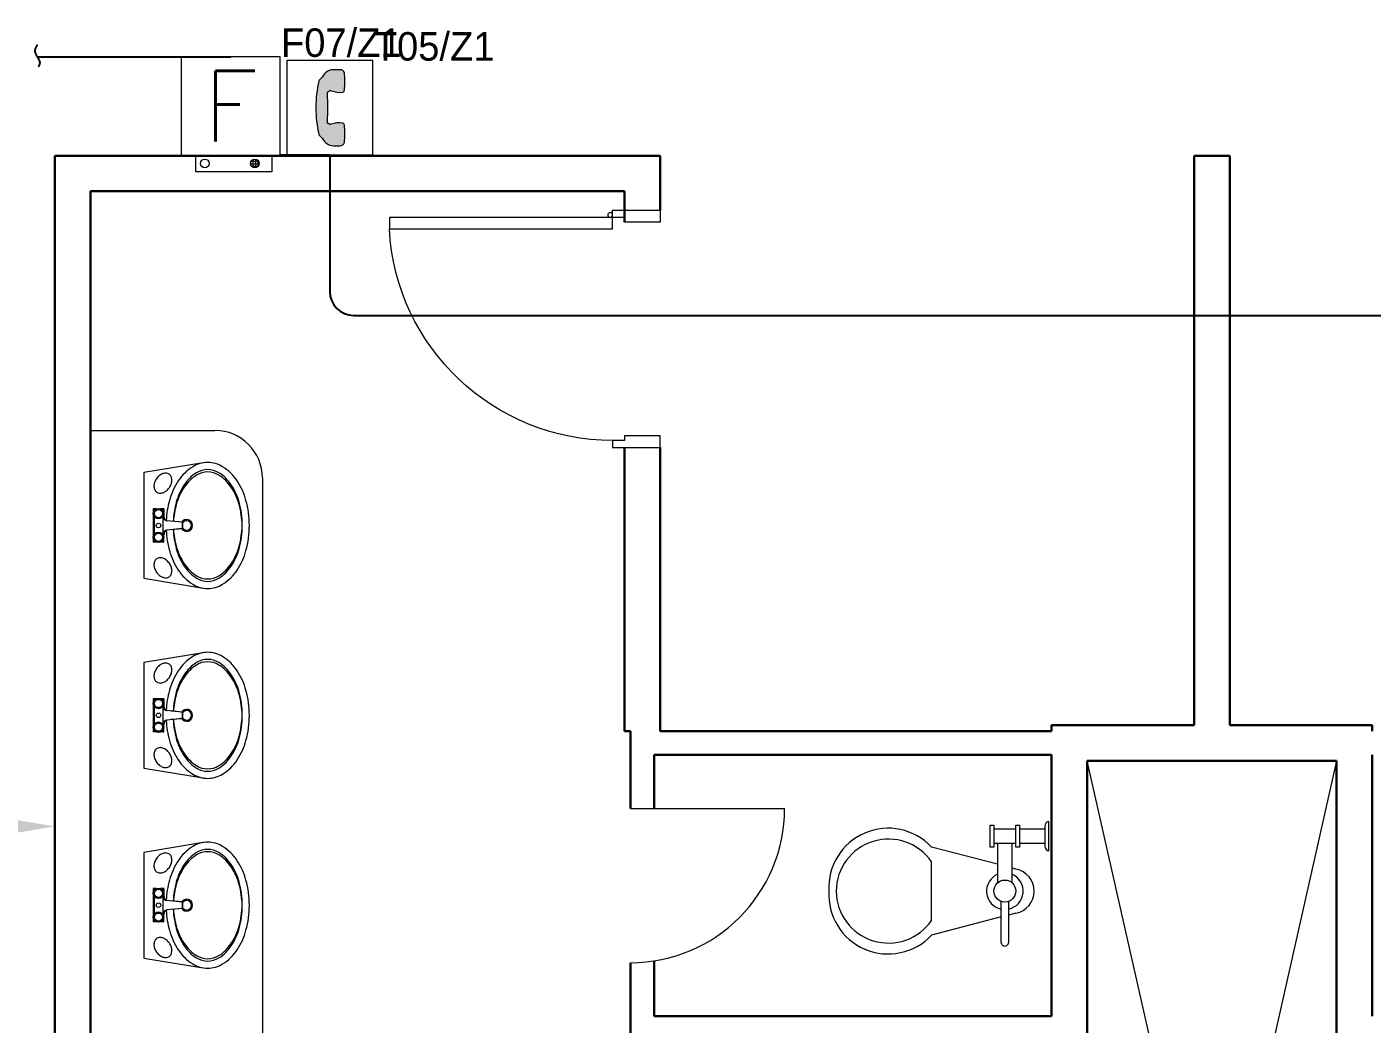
# Model space of a CAD drawing. Extents: x -3404 to 3497, y 0 to 399.
# Drawn here: x 46.01 to 51.68, y 342.62 to 346.82 of the extents above; entities that cross this region are included whole.
import ezdxf
from ezdxf.enums import TextEntityAlignment as Align

# ---------------------------------------------------------------- set-up
doc = ezdxf.new("R2010")
doc.units = 0
doc.header["$LTSCALE"] = 0.15
doc.linetypes.add('HIDDEN', pattern=[0.375, 0.25, -0.125])
doc.layers.get('0').update_dxf_attribs({"color": 252})
doc.layers.get('Defpoints').update_dxf_attribs({"color": 252})
for name, color, linetype in [('0 ARCH', 252, 'Continuous'), ('0 DD', 252, 'Continuous'), ('0 fire alarm', 252, 'Continuous'), ('AUTOINCR', 7, 'Continuous'), ('FIRE_LOOP', 7, 'Continuous'), ('WIRING', 4, 'Continuous')]:
    doc.layers.add(name, color=color, linetype=linetype)
for name, color, linetype, lineweight in [('anal', 252, 'Continuous', 20), ('DOOR', 252, 'Continuous', 20), ('FIXT', 252, 'Continuous', 9), ('FUR', 252, 'Continuous', 9), ('sofa', 252, 'Continuous', 9), ('T-FIRE-B', 4, 'Continuous', 0), ('T-TEXT', 2, 'Continuous', 0), ('wall', 252, 'Continuous', 30), ('WC', 252, 'Continuous', 9)]:
    doc.layers.add(name, color=color, linetype=linetype, lineweight=lineweight)
doc.styles.add('TEXT-NFP', font='simplex.shx')
doc.dimstyles.get("Standard").update_dxf_attribs({"dimtxt": 0.18, "dimasz": 0.18, "dimexe": 0.18, "dimexo": 0.0625, "dimgap": 0.09, "dimtad": 0, "dimtih": 1, "dimtoh": 1, "dimdec": 4, "dimzin": 0, "dimdsep": 46, "dimtxsty": 'Standard', "dimcen": 0.09, "dimadec": 0, "dimazin": 0, "dimtfac": 1, "dimtdec": 4, "dimtofl": 0, "dimtmove": 0, "dimatfit": 3, "dimfxl": 1, "dimtolj": 1, "dimtzin": 0, "dimarcsym": 0})

# ---------------------------------------------------------------- blocks, each defined once
blk = doc.blocks.new('D100')
at = {"layer": 'DOOR'}
for points in [[(0.03000000000000003, 0.2), (0.03000000000000003, 1.14), (0.0784536082474234, 1.14), (0.0784536082474234, 0.2)], [(0.03000000000000003, 0.2), (0, 0.2), (0, 0), (0.05000000000000004, 0), (0.05000000000000004, 0.1500000000000001), (0.03000000000000003, 0.1500000000000001)], [(0.97, 0.2), (1, 0.2), (1, 0), (0.95, 0), (0.95, 0.1500000000000001), (0.97, 0.1500000000000001)]]:
    blk.add_lwpolyline(points, close=True, dxfattribs=at)
blk.add_circle((0.02000000000000003, 0.21), 0.01, dxfattribs=at)
blk.add_arc((0.02863339384073259, 0.1999526417934634), 0.9413666073505141, 0.002882432136231029, 86.96630176781947, dxfattribs=at)
blk = doc.blocks.new('ARCH')
at = {"layer": 'anal'}
for p, q in [((46.27499999961016, 345.1170611545701), (46.79999999961014, 345.1170611545701)), ((46.99999999961018, 344.9170611545701), (46.99999999961013, 342.1170611545701))]:
    blk.add_line(p, q, dxfattribs=at)
blk.add_arc((46.79999999961019, 344.9170611545701), 0.1999999999999886, 7.016477563892661e-15, 90, dxfattribs=at)
at = {"layer": 'DOOR'}
blk.add_line((48.55, 343.5249999999999), (49.19999999999997, 343.5249999999999), dxfattribs=at)
blk.add_arc((48.54999999999994, 343.5249999999999), 0.6500000000000057, 270, 0, dxfattribs=at)
at = {"layer": 'FIXT'}
for p, q in [((46.75013406084777, 344.9809690428813), (46.49999999961018, 344.9395611545701)), ((46.49999999961018, 344.9395611545701), (46.49999999961018, 344.4945611545701)), ((46.54399999961022, 344.7860611545701), (46.53949999961021, 344.7870611545702)), ((46.55283484822031, 344.7870611545702), (46.53949999961021, 344.7870611545702)), ((46.53949999961021, 344.7870611545702), (46.53949999961021, 344.6470611545701)), ((46.54399999961022, 344.7860611545701), (46.54399999961022, 344.7797102652108)), ((46.55090946310379, 344.7860611545701), (46.54399999961022, 344.7860611545701)), ((46.54399999961022, 344.7544120439294), (46.54399999961022, 344.6797102652108)), ((46.58449999961017, 344.7870611545702), (46.57116515100013, 344.7870611545702)), ((46.57999999961022, 344.7860611545701), (46.5730905361166, 344.7860611545701)), ((46.57999999961022, 344.7860611545701), (46.58449999961017, 344.7870611545702)), ((46.57999999961022, 344.7860611545701), (46.57999999961022, 344.7797102652108)), ((46.57999999961022, 344.7544120439294), (46.57999999961022, 344.6797102652108)), ((46.58449999961017, 344.7870611545702), (46.58449999961017, 344.7561994959045)), ((46.66209811135248, 344.7303111545701), (46.59791715725915, 344.7370316381624)), ((46.66209811135248, 344.7038111545701), (46.59791715725915, 344.6970906709778)), ((46.66350530781638, 344.7310611545701), (46.61596407241286, 344.7351419187137)), ((46.66350530781638, 344.7030611545701), (46.61596407241286, 344.6989803904265)), ((46.66209811135248, 344.7303111545701), (46.66350530781638, 344.7310611545701)), ((46.66209811135248, 344.7038111545701), (46.66350530781638, 344.7030611545701)), ((46.54399999961022, 344.6480611545701), (46.53949999961021, 344.6470611545701)), ((46.55283484822031, 344.6470611545701), (46.53949999961021, 344.6470611545701)), ((46.54399999961022, 344.6480611545701), (46.54399999961022, 344.6544120439294)), ((46.55090946310379, 344.6480611545701), (46.54399999961022, 344.6480611545701)), ((46.58449999961017, 344.6470611545701), (46.57116515100013, 344.6470611545701)), ((46.57999999961022, 344.6480611545701), (46.5730905361166, 344.6480611545701)), ((46.57999999961022, 344.6480611545701), (46.57999999961022, 344.6544120439294)), ((46.57999999961022, 344.6480611545701), (46.58449999961017, 344.6470611545701)), ((46.58449999961017, 344.6470611545701), (46.58449999961017, 344.6779228132357)), ((46.49999999961018, 344.4945611545701), (46.75013406084777, 344.453153266259)), ((46.75013406084777, 344.1809690428813), (46.49999999961018, 344.1395611545701)), ((46.49999999961018, 344.1395611545701), (46.49999999961018, 343.6945611545701)), ((46.54399999961022, 343.9860611545701), (46.53949999961021, 343.9870611545701)), ((46.55283484822031, 343.9870611545701), (46.53949999961021, 343.9870611545701)), ((46.53949999961021, 343.9870611545701), (46.53949999961021, 343.8470611545701)), ((46.54399999961022, 343.9860611545701), (46.54399999961022, 343.9797102652108)), ((46.55090946310379, 343.9860611545701), (46.54399999961022, 343.9860611545701)), ((46.54399999961022, 343.9544120439294), (46.54399999961022, 343.8797102652108)), ((46.58449999961017, 343.9870611545701), (46.57116515100013, 343.9870611545701)), ((46.57999999961022, 343.9860611545701), (46.5730905361166, 343.9860611545701)), ((46.57999999961022, 343.9860611545701), (46.58449999961017, 343.9870611545701)), ((46.57999999961022, 343.9860611545701), (46.57999999961022, 343.9797102652108)), ((46.57999999961022, 343.9544120439294), (46.57999999961022, 343.8797102652108)), ((46.58449999961017, 343.9870611545701), (46.58449999961017, 343.9561994959045)), ((46.66209811135248, 343.9303111545701), (46.59791715725915, 343.9370316381624)), ((46.66209811135248, 343.9038111545701), (46.59791715725915, 343.8970906709779)), ((46.66350530781638, 343.9310611545701), (46.61596407241286, 343.9351419187137)), ((46.66350530781638, 343.9030611545701), (46.61596407241286, 343.8989803904265)), ((46.66209811135248, 343.9303111545701), (46.66350530781638, 343.9310611545701)), ((46.66209811135248, 343.9038111545701), (46.66350530781638, 343.9030611545701)), ((46.54399999961022, 343.8480611545701), (46.53949999961021, 343.8470611545701)), ((46.55283484822031, 343.8470611545701), (46.53949999961021, 343.8470611545701)), ((46.54399999961022, 343.8480611545701), (46.54399999961022, 343.8544120439294)), ((46.55090946310379, 343.8480611545701), (46.54399999961022, 343.8480611545701)), ((46.58449999961017, 343.8470611545701), (46.57116515100013, 343.8470611545701)), ((46.57999999961022, 343.8480611545701), (46.5730905361166, 343.8480611545701)), ((46.57999999961022, 343.8480611545701), (46.57999999961022, 343.8544120439294)), ((46.57999999961022, 343.8480611545701), (46.58449999961017, 343.8470611545701)), ((46.58449999961017, 343.8470611545701), (46.58449999961017, 343.8779228132357)), ((46.49999999961018, 343.6945611545701), (46.75013406084777, 343.653153266259)), ((46.75013406084777, 343.3809690428812), (46.49999999961018, 343.3395611545701)), ((46.49999999961018, 343.3395611545701), (46.49999999961018, 342.8945611545701)), ((46.53949999961021, 343.1870611545701), (46.53949999961021, 343.0470611545701)), ((46.54399999961022, 343.1860611545702), (46.53949999961021, 343.1870611545701)), ((46.55283484822031, 343.1870611545701), (46.53949999961021, 343.1870611545701)), ((46.54399999961022, 343.1860611545702), (46.54399999961022, 343.1797102652108)), ((46.55090946310379, 343.1860611545702), (46.54399999961022, 343.1860611545702)), ((46.54399999961022, 343.1544120439294), (46.54399999961022, 343.0797102652108)), ((46.58449999961017, 343.1870611545701), (46.57116515100013, 343.1870611545701)), ((46.57999999961022, 343.1860611545702), (46.5730905361166, 343.1860611545702)), ((46.57999999961022, 343.1860611545702), (46.58449999961017, 343.1870611545701)), ((46.57999999961022, 343.1860611545702), (46.57999999961022, 343.1797102652108)), ((46.57999999961022, 343.1544120439294), (46.57999999961022, 343.0797102652108)), ((46.58449999961017, 343.1870611545701), (46.58449999961017, 343.1561994959046)), ((46.66209811135248, 343.1303111545701), (46.59791715725915, 343.1370316381623)), ((46.66209811135248, 343.1038111545701), (46.59791715725915, 343.0970906709779)), ((46.66350530781638, 343.1310611545701), (46.61596407241286, 343.1351419187138)), ((46.66350530781638, 343.1030611545701), (46.61596407241286, 343.0989803904265)), ((46.66209811135248, 343.1303111545701), (46.66350530781638, 343.1310611545701)), ((46.66209811135248, 343.1038111545701), (46.66350530781638, 343.1030611545701)), ((46.54399999961022, 343.0480611545701), (46.53949999961021, 343.0470611545701)), ((46.55283484822031, 343.0470611545701), (46.53949999961021, 343.0470611545701)), ((46.54399999961022, 343.0480611545701), (46.54399999961022, 343.0544120439295)), ((46.55090946310379, 343.0480611545701), (46.54399999961022, 343.0480611545701)), ((46.58449999961017, 343.0470611545701), (46.57116515100013, 343.0470611545701)), ((46.57999999961022, 343.0480611545701), (46.5730905361166, 343.0480611545701)), ((46.57999999961022, 343.0480611545701), (46.57999999961022, 343.0544120439295)), ((46.57999999961022, 343.0480611545701), (46.58449999961017, 343.0470611545701)), ((46.58449999961017, 343.0470611545701), (46.58449999961017, 343.0779228132357)), ((46.49999999961018, 342.8945611545701), (46.75013406084777, 342.853153266259))]:
    blk.add_line(p, q, dxfattribs=at)
for centre, radius in [((46.56199999961019, 344.7670611545701), 0.022), ((46.56199999961019, 344.7670611545701), 0.01725000000000002), ((46.56199999961019, 344.6670611545701), 0.022), ((46.56199999961019, 344.6670611545701), 0.01725000000000002), ((46.56199999961019, 344.7170611545701), 0.009500000000000697), ((46.56199999961019, 343.9670611545701), 0.022), ((46.56199999961019, 343.9670611545701), 0.01725000000000002), ((46.56199999961019, 343.8670611545701), 0.022), ((46.56199999961019, 343.9170611545701), 0.009500000000000697), ((46.56199999961019, 343.8670611545701), 0.01725000000000002), ((46.56199999961019, 343.1670611545701), 0.022), ((46.56199999961019, 343.1670611545701), 0.01725000000000002), ((46.56199999961019, 343.1170611545701), 0.009500000000000697), ((46.56199999961019, 343.0670611545701), 0.022), ((46.56199999961019, 343.0670611545701), 0.01725000000000002)]:
    blk.add_circle(centre, radius, dxfattribs=at)
for centre, radius, start, end in [((46.76949999961023, 344.8639845476584), 0.1185766069117644, 90, 122.0725242299872), ((46.76949999961023, 344.8639845476584), 0.1185766069117636, 57.92747577001283, 90), ((46.60557867030805, 344.8779030452635), 0.06322168120376927, 145.0000000000004, 162.151780273373), ((46.60557867030805, 344.8779030452635), 0.06322168120377306, 127.8482197266326, 144.999999999999), ((46.5960504909802, 344.8901653768569), 0.04769264461385053, 108.3102771675203, 127.8482197266349), ((46.59236383182885, 344.9013061006885), 0.03595777421868709, 84.070479273349, 108.3102771675203), ((46.5936338226921, 344.9135339282029), 0.02366417252863107, 54.99999999999905, 84.07047927334723), ((46.5936338226921, 344.9135339282029), 0.02366417252863132, 25.92952072665108, 54.99999999999905), ((46.58257778586569, 344.9081583638412), 0.03595777421868816, 1.689722832478305, 25.92952072665472), ((46.57084801819953, 344.9078123382795), 0.04769264461384821, 342.1517802733678, 1.689722832478305), ((46.81359079772535, 344.7936228610714), 0.2016113310805775, 122.0725242299872, 146.5346206536453), ((46.81359079772535, 344.7936228610714), 0.1716113310805771, 122.072524229988, 146.5346206536453), ((46.81359079772535, 344.7836228610714), 0.1716113310805772, 122.072524229988, 146.5346206536453), ((46.76949999961023, 344.8639845476584), 0.08857660691176462, 90, 122.072524229988), ((46.76949999961023, 344.8539845476583), 0.08857660691176461, 90, 122.072524229988), ((46.76949999961023, 344.8639845476584), 0.08857660691176378, 57.92747577001283, 90), ((46.76949999961023, 344.8539845476583), 0.08857660691176376, 57.92747577001283, 90), ((46.72540920149505, 344.7936228610714), 0.1716113310805757, 33.46537934635471, 57.92747577001283), ((46.72540920149505, 344.7836228610714), 0.1716113310805757, 33.46537934635471, 57.92747577001283), ((46.72540920149505, 344.7936228610714), 0.2016113310805762, 33.46537934635471, 57.92747577001283), ((46.59079701853672, 344.8826626406583), 0.04769264461384524, 162.151780273373, 181.6897228324782), ((46.57906725087055, 344.8823166150965), 0.03595777421868784, 181.689722832475, 205.9295207266548), ((46.56801121404415, 344.8769410507348), 0.02366417252863087, 205.9295207266583, 235.0000000000035), ((46.56801121404415, 344.8769410507348), 0.02366417252862862, 234.9999999999977, 264.0704792733391), ((46.5692812049074, 344.8891688782492), 0.0359577742186856, 264.0704792733391, 288.3102771675321), ((46.56559454575604, 344.9003096020808), 0.04769264461385218, 288.3102771675337, 307.8482197266349), ((46.5560663664282, 344.9125719336743), 0.06322168120377697, 307.8482197266326, 324.9999999999968), ((46.5560663664282, 344.9125719336743), 0.06322168120377177, 324.999999999999, 342.1517802733663), ((46.88356162869702, 344.7473709558528), 0.2854871674294328, 146.5346206536453, 164.6875727811857), ((46.88356162869702, 344.7473709558528), 0.2554871674294328, 146.5346206536453, 164.6875727811857), ((46.88356162869702, 344.7373709558528), 0.2554871674294327, 146.5346206536453, 164.6875727811857), ((46.65543837052338, 344.7473709558528), 0.2554871674294351, 15.3124272188143, 33.46537934635471), ((46.65543837052338, 344.7373709558528), 0.255487167429435, 15.3124272188143, 33.46537934635471), ((46.65543837052338, 344.7473709558528), 0.2854871674294338, 15.3124272188143, 33.46537934635471), ((46.99426126116988, 344.7170611545701), 0.4002612615596737, 164.6875727811857, 176.8829006110579), ((46.99426126116988, 344.7170611545701), 0.3702612615596732, 164.6875727811857, 177.3132669598282), ((46.99426126116988, 344.7070611545701), 0.3702612615596779, 164.6875727811857, 175.7709552609191), ((46.54473873805053, 344.7170611545701), 0.3702612615596762, 7.016477563892661e-15, 15.3124272188143), ((46.54473873805053, 344.7070611545701), 0.3702612615596785, 1.547630100424161, 15.3124272188143), ((46.54473873805053, 344.7170611545701), 0.4002612615596772, 7.016477563892661e-15, 15.3124272188143), ((46.53326338443163, 344.7670611545701), 0.01148661517858986, 315.8561028016984, 44.14389719830164), ((46.56199999961019, 344.7957977697487), 0.01148661517858986, 225.8561028016983, 314.1438971983017), ((46.56199999961019, 344.7383245393915), 0.01148661517858986, 45.85610280169838, 134.1438971983017), ((46.59073661478881, 344.7670611545701), 0.01148661517858986, 135.8561028016984, 224.1438971983017), ((46.5999999996102, 344.7569228866838), 0.02, 186.6526745146218, 264.0222574562029), ((46.60449999961021, 344.7561994959045), 0.02, 180, 254.9386848610555), ((46.68099999961022, 344.7170611545701), 0.025, 211.8826734206638, 148.1173265793371), ((46.56199999961019, 344.6957977697487), 0.01148661517858986, 225.8561028016983, 314.1438971983017), ((46.5999999996102, 344.6771994224565), 0.02, 95.97774254379708, 173.3473254853781), ((46.60449999961021, 344.6779228132357), 0.02, 105.0613151389445, 180), ((46.99426126116988, 344.7170611545701), 0.4002612615596728, 183.117099388942, 195.3124272188143), ((46.99426126116988, 344.7170611545701), 0.3702612615596605, 182.6867330401718, 195.3124272188158), ((46.99426126116988, 344.7270611545701), 0.3702612615596824, 184.2290447390808, 195.3124272188143), ((46.56521853892623, 344.7170611545701), 0.09778146068397708, 352.2121045592447, 7.787895440755313), ((46.56547967342108, 344.7170611545701), 0.09902032618912461, 351.8719953119207, 8.128004688079322), ((46.68099999961022, 344.7170611545701), 0.02, 90, 148.5007111808767), ((46.68099999961022, 344.7170611545701), 0.02, 211.4992888191256, 270), ((46.68099999961022, 344.7170611545701), 0.02, 270, 90), ((46.54473873805053, 344.7270611545701), 0.3702612615596795, 344.6875727811857, 358.4523698995759), ((46.54473873805053, 344.7170611545701), 0.3702612615596738, 344.6875727811857, 7.016477563892661e-15), ((46.54473873805053, 344.7170611545701), 0.4002612615596736, 344.6875727811857, 7.016477563892661e-15), ((46.53326338443163, 344.6670611545701), 0.01148661517858986, 315.8561028016984, 44.14389719830164), ((46.56199999961019, 344.6383245393915), 0.01148661517858986, 45.85610280169838, 134.1438971983017), ((46.59073661478881, 344.6670611545701), 0.01148661517858986, 135.8561028016984, 224.1438971983017), ((46.88356162869702, 344.6967513532874), 0.2554871674294328, 195.3124272188143, 213.4653793463547), ((46.65543837052338, 344.6967513532874), 0.2554871674294351, 326.5346206536453, 344.6875727811857), ((46.56801121404415, 344.5571812584054), 0.02366417252863081, 124.9999999999964, 154.0704792733416), ((46.56801121404415, 344.5571812584054), 0.02366417252862862, 95.92952072666088, 125.0000000000033), ((46.5692812049074, 344.5449534308911), 0.03595777421868561, 71.68972283246787, 95.92952072666088), ((46.56559454575604, 344.5338127070594), 0.04769264461385221, 52.15178027336513, 71.68972283246633), ((46.5560663664282, 344.521550375466), 0.06322168120377696, 35.00000000000325, 52.15178027336742), ((46.88356162869702, 344.6867513532874), 0.285487167429431, 195.3124272188143, 213.4653793463547), ((46.88356162869702, 344.6867513532874), 0.2554871674294303, 195.3124272188158, 213.4653793463547), ((46.65543837052338, 344.6867513532874), 0.2554871674294325, 326.5346206536453, 344.6875727811857), ((46.65543837052338, 344.6867513532874), 0.2854871674294319, 326.5346206536453, 344.6875727811857), ((46.59079701853672, 344.551459668482), 0.04769264461384533, 178.3102771675217, 197.848219726627), ((46.57906725087055, 344.5518056940438), 0.03595777421868784, 154.0704792733453, 178.310277167525), ((46.60557867030805, 344.5562192638768), 0.06322168120376917, 197.848219726627, 214.9999999999996), ((46.60557867030805, 344.5562192638768), 0.06322168120377306, 215.000000000001, 232.1517802733674), ((46.5560663664282, 344.521550375466), 0.06322168120377175, 17.84821972663375, 35.00000000000099), ((46.58257778586569, 344.525963945299), 0.03595777421868822, 334.0704792733467, 358.3102771675217), ((46.57084801819953, 344.5263099708608), 0.04769264461384821, 358.3102771675217, 17.84821972663219), ((46.81359079772535, 344.6404994480689), 0.2016113310805768, 213.4653793463547, 237.9274757700128), ((46.81359079772535, 344.6504994480688), 0.1716113310805771, 213.4653793463547, 237.927475770012), ((46.81359079772535, 344.6404994480689), 0.1716113310805771, 213.4653793463547, 237.927475770012), ((46.72540920149505, 344.6504994480688), 0.1716113310805757, 302.0725242299872, 326.5346206536453), ((46.72540920149505, 344.6404994480689), 0.1716113310805756, 302.0725242299872, 326.5346206536453), ((46.72540920149505, 344.6404994480689), 0.2016113310805762, 302.0725242299872, 326.5346206536453), ((46.5960504909802, 344.5439569322833), 0.04769264461385053, 232.1517802733651, 251.6897228324798), ((46.59236383182885, 344.5328162084517), 0.03595777421868708, 251.6897228324798, 275.929520726651), ((46.5936338226921, 344.5205883809373), 0.02366417252863108, 275.9295207266528, 305.000000000001), ((46.5936338226921, 344.5205883809373), 0.02366417252863127, 305.000000000001, 334.070479273349), ((46.76949999961023, 344.5701377614819), 0.1185766069117651, 237.9274757700128, 270), ((46.76949999961023, 344.5801377614819), 0.08857660691176462, 237.927475770012, 270), ((46.76949999961023, 344.5701377614819), 0.08857660691176505, 237.927475770012, 270), ((46.76949999961023, 344.5801377614819), 0.08857660691176378, 270, 302.0725242299872), ((46.76949999961023, 344.5701377614819), 0.08857660691176428, 270, 302.0725242299872), ((46.76949999961023, 344.5701377614819), 0.1185766069117642, 270, 302.0725242299872), ((46.76949999961023, 344.0639845476583), 0.1185766069117644, 90, 122.0725242299872), ((46.76949999961023, 344.0639845476583), 0.1185766069117636, 57.92747577001283, 90), ((46.60557867030805, 344.0779030452634), 0.06322168120377306, 127.8482197266326, 144.999999999999), ((46.5960504909802, 344.0901653768569), 0.04769264461385053, 108.3102771675203, 127.8482197266349), ((46.59236383182885, 344.1013061006885), 0.03595777421868709, 84.070479273349, 108.3102771675203), ((46.5936338226921, 344.1135339282029), 0.02366417252863107, 54.99999999999905, 84.07047927334723), ((46.5936338226921, 344.1135339282029), 0.02366417252863132, 25.92952072665108, 54.99999999999905), ((46.58257778586569, 344.1081583638413), 0.03595777421868816, 1.689722832478305, 25.92952072665472), ((46.81359079772535, 343.9936228610714), 0.2016113310805775, 122.0725242299872, 146.5346206536453), ((46.81359079772535, 343.9936228610714), 0.1716113310805771, 122.072524229988, 146.5346206536453), ((46.81359079772535, 343.9836228610714), 0.1716113310805772, 122.072524229988, 146.5346206536453), ((46.76949999961023, 344.0639845476583), 0.08857660691176462, 90, 122.072524229988), ((46.76949999961023, 344.0539845476583), 0.08857660691176461, 90, 122.072524229988), ((46.76949999961023, 344.0639845476583), 0.08857660691176378, 57.92747577001283, 90), ((46.76949999961023, 344.0539845476583), 0.08857660691176376, 57.92747577001283, 90), ((46.72540920149505, 343.9936228610714), 0.1716113310805757, 33.46537934635471, 57.92747577001283), ((46.72540920149505, 343.9836228610714), 0.1716113310805757, 33.46537934635471, 57.92747577001283), ((46.72540920149505, 343.9936228610714), 0.2016113310805762, 33.46537934635471, 57.92747577001283), ((46.59079701853672, 344.0826626406583), 0.04769264461384524, 162.151780273373, 181.6897228324782), ((46.57906725087055, 344.0823166150965), 0.03595777421868784, 181.689722832475, 205.9295207266548), ((46.60557867030805, 344.0779030452634), 0.06322168120376927, 145.0000000000004, 162.151780273373), ((46.56801121404415, 344.0769410507348), 0.02366417252863087, 205.9295207266583, 235.0000000000035), ((46.56559454575604, 344.1003096020808), 0.04769264461385218, 288.3102771675337, 307.8482197266349), ((46.5560663664282, 344.1125719336742), 0.06322168120377697, 307.8482197266326, 324.9999999999968), ((46.5560663664282, 344.1125719336742), 0.06322168120377177, 324.999999999999, 342.1517802733663), ((46.88356162869702, 343.9473709558528), 0.2854871674294328, 146.5346206536453, 164.6875727811857), ((46.57084801819953, 344.1078123382794), 0.04769264461384821, 342.1517802733678, 1.689722832478305), ((46.88356162869702, 343.9473709558528), 0.2554871674294328, 146.5346206536453, 164.6875727811857), ((46.88356162869702, 343.9373709558528), 0.2554871674294327, 146.5346206536453, 164.6875727811857), ((46.65543837052338, 343.9473709558528), 0.2554871674294351, 15.3124272188143, 33.46537934635471), ((46.65543837052338, 343.9373709558528), 0.255487167429435, 15.3124272188143, 33.46537934635471), ((46.65543837052338, 343.9473709558528), 0.2854871674294338, 15.3124272188143, 33.46537934635471), ((46.56801121404415, 344.0769410507348), 0.02366417252862862, 234.9999999999977, 264.0704792733391), ((46.5692812049074, 344.0891688782492), 0.0359577742186856, 264.0704792733391, 288.3102771675321), ((46.99426126116988, 343.9170611545701), 0.4002612615596737, 164.6875727811857, 176.8829006110579), ((46.99426126116988, 343.9170611545701), 0.3702612615596732, 164.6875727811857, 177.3132669598282), ((46.99426126116988, 343.9070611545701), 0.3702612615596779, 164.6875727811857, 175.7709552609191), ((46.54473873805053, 343.9170611545701), 0.3702612615596762, 7.016477563892661e-15, 15.3124272188143), ((46.54473873805053, 343.9070611545701), 0.3702612615596785, 1.547630100424161, 15.3124272188143), ((46.54473873805053, 343.9170611545701), 0.4002612615596772, 7.016477563892661e-15, 15.3124272188143), ((46.53326338443163, 343.9670611545701), 0.01148661517858986, 315.8561028016984, 44.14389719830164), ((46.56199999961019, 343.9957977697487), 0.01148661517858986, 225.8561028016983, 314.1438971983017), ((46.56199999961019, 343.9383245393915), 0.01148661517858986, 45.85610280169838, 134.1438971983017), ((46.59073661478881, 343.9670611545701), 0.01148661517858986, 135.8561028016984, 224.1438971983017), ((46.5999999996102, 343.9569228866838), 0.02, 186.6526745146218, 264.0222574562029), ((46.60449999961021, 343.9561994959045), 0.02, 180, 254.9386848610555), ((46.5999999996102, 343.8771994224564), 0.02, 95.97774254379708, 173.3473254853781), ((46.60449999961021, 343.8779228132357), 0.02, 105.0613151389445, 180), ((46.99426126116988, 343.9170611545701), 0.4002612615596728, 183.117099388942, 195.3124272188143), ((46.99426126116988, 343.9170611545701), 0.3702612615596605, 182.6867330401718, 195.3124272188158), ((46.99426126116988, 343.9270611545701), 0.3702612615596824, 184.2290447390808, 195.3124272188143), ((46.68099999961022, 343.9170611545701), 0.025, 211.8826734206638, 148.1173265793371), ((46.56521853892623, 343.9170611545701), 0.09778146068397708, 352.2121045592447, 7.787895440755313), ((46.56547967342108, 343.9170611545701), 0.09902032618912461, 351.8719953119207, 8.128004688079322), ((46.68099999961022, 343.9170611545701), 0.02, 90, 148.5007111808767), ((46.68099999961022, 343.9170611545701), 0.02, 211.4992888191256, 270), ((46.68099999961022, 343.9170611545701), 0.02, 270, 90), ((46.54473873805053, 343.9270611545701), 0.3702612615596795, 344.6875727811857, 358.4523698995759), ((46.54473873805053, 343.9170611545701), 0.3702612615596738, 344.6875727811857, 7.016477563892661e-15), ((46.54473873805053, 343.9170611545701), 0.4002612615596736, 344.6875727811857, 7.016477563892661e-15), ((46.53326338443163, 343.8670611545701), 0.01148661517858986, 315.8561028016984, 44.14389719830164), ((46.56199999961019, 343.8957977697487), 0.01148661517858986, 225.8561028016983, 314.1438971983017), ((46.56199999961019, 343.8383245393915), 0.01148661517858986, 45.85610280169838, 134.1438971983017), ((46.59073661478881, 343.8670611545701), 0.01148661517858986, 135.8561028016984, 224.1438971983017), ((46.56801121404415, 343.7571812584054), 0.02366417252863081, 124.9999999999964, 154.0704792733416), ((46.56801121404415, 343.7571812584054), 0.02366417252862862, 95.92952072666088, 125.0000000000033), ((46.5692812049074, 343.744953430891), 0.03595777421868561, 71.68972283246787, 95.92952072666088), ((46.56559454575604, 343.7338127070594), 0.04769264461385221, 52.15178027336513, 71.68972283246633), ((46.88356162869702, 343.8867513532874), 0.285487167429431, 195.3124272188143, 213.4653793463547), ((46.88356162869702, 343.8967513532874), 0.2554871674294328, 195.3124272188143, 213.4653793463547), ((46.88356162869702, 343.8867513532874), 0.2554871674294303, 195.3124272188158, 213.4653793463547), ((46.65543837052338, 343.8967513532874), 0.2554871674294351, 326.5346206536453, 344.6875727811857), ((46.65543837052338, 343.8867513532874), 0.2554871674294325, 326.5346206536453, 344.6875727811857), ((46.65543837052338, 343.8867513532874), 0.2854871674294319, 326.5346206536453, 344.6875727811857), ((46.59079701853672, 343.751459668482), 0.04769264461384533, 178.3102771675217, 197.848219726627), ((46.57906725087055, 343.7518056940438), 0.03595777421868784, 154.0704792733453, 178.310277167525), ((46.60557867030805, 343.7562192638767), 0.06322168120376917, 197.848219726627, 214.9999999999996), ((46.60557867030805, 343.7562192638767), 0.06322168120377306, 215.000000000001, 232.1517802733674), ((46.5560663664282, 343.7215503754659), 0.06322168120377696, 35.00000000000325, 52.15178027336742), ((46.5560663664282, 343.7215503754659), 0.06322168120377175, 17.84821972663375, 35.00000000000099), ((46.58257778586569, 343.725963945299), 0.03595777421868822, 334.0704792733467, 358.3102771675217), ((46.57084801819953, 343.7263099708608), 0.04769264461384821, 358.3102771675217, 17.84821972663219), ((46.81359079772535, 343.8404994480688), 0.2016113310805768, 213.4653793463547, 237.9274757700128), ((46.81359079772535, 343.8504994480688), 0.1716113310805771, 213.4653793463547, 237.927475770012), ((46.81359079772535, 343.8404994480688), 0.1716113310805771, 213.4653793463547, 237.927475770012), ((46.72540920149505, 343.8504994480688), 0.1716113310805757, 302.0725242299872, 326.5346206536453), ((46.72540920149505, 343.8404994480688), 0.1716113310805756, 302.0725242299872, 326.5346206536453), ((46.72540920149505, 343.8404994480688), 0.2016113310805762, 302.0725242299872, 326.5346206536453), ((46.5960504909802, 343.7439569322833), 0.04769264461385053, 232.1517802733651, 251.6897228324798), ((46.59236383182885, 343.7328162084517), 0.03595777421868708, 251.6897228324798, 275.929520726651), ((46.5936338226921, 343.7205883809373), 0.02366417252863108, 275.9295207266528, 305.000000000001), ((46.5936338226921, 343.7205883809373), 0.02366417252863127, 305.000000000001, 334.070479273349), ((46.76949999961023, 343.7701377614819), 0.1185766069117651, 237.9274757700128, 270), ((46.76949999961023, 343.7801377614819), 0.08857660691176462, 237.927475770012, 270), ((46.76949999961023, 343.7701377614819), 0.08857660691176505, 237.927475770012, 270), ((46.76949999961023, 343.7801377614819), 0.08857660691176378, 270, 302.0725242299872), ((46.76949999961023, 343.7701377614819), 0.08857660691176428, 270, 302.0725242299872), ((46.76949999961023, 343.7701377614819), 0.1185766069117642, 270, 302.0725242299872), ((46.76949999961023, 343.2639845476584), 0.1185766069117644, 90, 122.0725242299872), ((46.76949999961023, 343.2639845476584), 0.1185766069117636, 57.92747577001283, 90), ((46.60557867030805, 343.2779030452635), 0.06322168120377306, 127.8482197266326, 144.999999999999), ((46.5960504909802, 343.2901653768569), 0.04769264461385053, 108.3102771675203, 127.8482197266349), ((46.59236383182885, 343.3013061006886), 0.03595777421868709, 84.070479273349, 108.3102771675203), ((46.5936338226921, 343.313533928203), 0.02366417252863107, 54.99999999999905, 84.07047927334723), ((46.5936338226921, 343.313533928203), 0.02366417252863132, 25.92952072665108, 54.99999999999905), ((46.58257778586569, 343.3081583638412), 0.03595777421868816, 1.689722832478305, 25.92952072665472), ((46.81359079772535, 343.1936228610714), 0.2016113310805775, 122.0725242299872, 146.5346206536453), ((46.81359079772535, 343.1936228610714), 0.1716113310805771, 122.072524229988, 146.5346206536453), ((46.81359079772535, 343.1836228610714), 0.1716113310805772, 122.072524229988, 146.5346206536453), ((46.76949999961023, 343.2639845476584), 0.08857660691176462, 90, 122.072524229988), ((46.76949999961023, 343.2539845476584), 0.08857660691176461, 90, 122.072524229988), ((46.76949999961023, 343.2639845476584), 0.08857660691176378, 57.92747577001283, 90), ((46.76949999961023, 343.2539845476584), 0.08857660691176376, 57.92747577001283, 90), ((46.72540920149505, 343.1936228610714), 0.1716113310805757, 33.46537934635471, 57.92747577001283), ((46.72540920149505, 343.1836228610714), 0.1716113310805757, 33.46537934635471, 57.92747577001283), ((46.72540920149505, 343.1936228610714), 0.2016113310805762, 33.46537934635471, 57.92747577001283), ((46.59079701853672, 343.2826626406583), 0.04769264461384524, 162.151780273373, 181.6897228324782), ((46.57906725087055, 343.2823166150965), 0.03595777421868784, 181.689722832475, 205.9295207266548), ((46.60557867030805, 343.2779030452635), 0.06322168120376927, 145.0000000000004, 162.151780273373), ((46.56801121404415, 343.2769410507348), 0.02366417252863087, 205.9295207266583, 235.0000000000035), ((46.5560663664282, 343.3125719336743), 0.06322168120377697, 307.8482197266326, 324.9999999999968), ((46.5560663664282, 343.3125719336743), 0.06322168120377177, 324.999999999999, 342.1517802733663), ((46.88356162869702, 343.1473709558528), 0.2854871674294328, 146.5346206536453, 164.6875727811857), ((46.57084801819953, 343.3078123382795), 0.04769264461384821, 342.1517802733678, 1.689722832478305), ((46.88356162869702, 343.1473709558528), 0.2554871674294328, 146.5346206536453, 164.6875727811857), ((46.88356162869702, 343.1373709558528), 0.2554871674294327, 146.5346206536453, 164.6875727811857), ((46.65543837052338, 343.1473709558528), 0.2554871674294351, 15.3124272188143, 33.46537934635471), ((46.65543837052338, 343.1373709558528), 0.255487167429435, 15.3124272188143, 33.46537934635471), ((46.65543837052338, 343.1473709558528), 0.2854871674294338, 15.3124272188143, 33.46537934635471), ((46.56801121404415, 343.2769410507348), 0.02366417252862862, 234.9999999999977, 264.0704792733391), ((46.5692812049074, 343.2891688782492), 0.0359577742186856, 264.0704792733391, 288.3102771675321), ((46.56559454575604, 343.3003096020808), 0.04769264461385218, 288.3102771675337, 307.8482197266349), ((46.99426126116988, 343.1170611545701), 0.4002612615596737, 164.6875727811857, 176.8829006110579), ((46.99426126116988, 343.1170611545701), 0.3702612615596732, 164.6875727811857, 177.3132669598282), ((46.54473873805053, 343.1170611545701), 0.3702612615596762, 7.016477563892661e-15, 15.3124272188143), ((46.54473873805053, 343.1170611545701), 0.4002612615596772, 7.016477563892661e-15, 15.3124272188143), ((46.53326338443163, 343.1670611545701), 0.01148661517858986, 315.8561028016984, 44.14389719830164), ((46.56199999961019, 343.1957977697487), 0.01148661517858986, 225.8561028016983, 314.1438971983017), ((46.59073661478881, 343.1670611545701), 0.01148661517858986, 135.8561028016984, 224.1438971983017), ((46.5999999996102, 343.1569228866838), 0.02, 186.6526745146218, 264.0222574562029), ((46.60449999961021, 343.1561994959046), 0.02, 180, 254.9386848610555), ((46.99426126116988, 343.1070611545701), 0.3702612615596779, 164.6875727811857, 175.7709552609191), ((46.54473873805053, 343.1070611545701), 0.3702612615596785, 1.547630100424161, 15.3124272188143), ((46.56199999961019, 343.1383245393915), 0.01148661517858986, 45.85610280169838, 134.1438971983017), ((46.5999999996102, 343.0771994224564), 0.02, 95.97774254379708, 173.3473254853781), ((46.60449999961021, 343.0779228132357), 0.02, 105.0613151389445, 180), ((46.99426126116988, 343.1170611545701), 0.4002612615596728, 183.117099388942, 195.3124272188143), ((46.99426126116988, 343.1170611545701), 0.3702612615596605, 182.6867330401718, 195.3124272188158), ((46.99426126116988, 343.1270611545701), 0.3702612615596824, 184.2290447390808, 195.3124272188143), ((46.68099999961022, 343.1170611545701), 0.025, 211.8826734206638, 148.1173265793371), ((46.56521853892623, 343.1170611545701), 0.09778146068397708, 352.2121045592447, 7.787895440755313), ((46.56547967342108, 343.1170611545701), 0.09902032618912461, 351.8719953119207, 8.128004688079322), ((46.68099999961022, 343.1170611545701), 0.02, 90, 148.5007111808767), ((46.68099999961022, 343.1170611545701), 0.02, 211.4992888191256, 270), ((46.68099999961022, 343.1170611545701), 0.02, 270, 90), ((46.54473873805053, 343.1270611545701), 0.3702612615596795, 344.6875727811857, 358.4523698995759), ((46.54473873805053, 343.1170611545701), 0.3702612615596738, 344.6875727811857, 7.016477563892661e-15), ((46.54473873805053, 343.1170611545701), 0.4002612615596736, 344.6875727811857, 7.016477563892661e-15), ((46.53326338443163, 343.0670611545701), 0.01148661517858986, 315.8561028016984, 44.14389719830164), ((46.56199999961019, 343.0957977697487), 0.01148661517858986, 225.8561028016983, 314.1438971983017), ((46.56199999961019, 343.0383245393916), 0.01148661517858986, 45.85610280169838, 134.1438971983017), ((46.59073661478881, 343.0670611545701), 0.01148661517858986, 135.8561028016984, 224.1438971983017), ((46.88356162869702, 343.0867513532874), 0.285487167429431, 195.3124272188143, 213.4653793463547), ((46.88356162869702, 343.0967513532874), 0.2554871674294328, 195.3124272188143, 213.4653793463547), ((46.88356162869702, 343.0867513532874), 0.2554871674294303, 195.3124272188158, 213.4653793463547), ((46.65543837052338, 343.0967513532874), 0.2554871674294351, 326.5346206536453, 344.6875727811857), ((46.65543837052338, 343.0867513532874), 0.2554871674294325, 326.5346206536453, 344.6875727811857), ((46.65543837052338, 343.0867513532874), 0.2854871674294319, 326.5346206536453, 344.6875727811857), ((46.59079701853672, 342.951459668482), 0.04769264461384533, 178.3102771675217, 197.848219726627), ((46.57906725087055, 342.9518056940437), 0.03595777421868784, 154.0704792733453, 178.310277167525), ((46.60557867030805, 342.9562192638768), 0.06322168120376917, 197.848219726627, 214.9999999999996), ((46.56801121404415, 342.9571812584055), 0.02366417252863081, 124.9999999999964, 154.0704792733416), ((46.56801121404415, 342.9571812584055), 0.02366417252862862, 95.92952072666088, 125.0000000000033), ((46.5692812049074, 342.9449534308911), 0.03595777421868561, 71.68972283246787, 95.92952072666088), ((46.56559454575604, 342.9338127070594), 0.04769264461385221, 52.15178027336513, 71.68972283246633), ((46.5560663664282, 342.921550375466), 0.06322168120377696, 35.00000000000325, 52.15178027336742), ((46.5560663664282, 342.921550375466), 0.06322168120377175, 17.84821972663375, 35.00000000000099), ((46.58257778586569, 342.925963945299), 0.03595777421868822, 334.0704792733467, 358.3102771675217), ((46.57084801819953, 342.9263099708608), 0.04769264461384821, 358.3102771675217, 17.84821972663219), ((46.81359079772535, 343.0404994480688), 0.2016113310805768, 213.4653793463547, 237.9274757700128), ((46.81359079772535, 343.0504994480688), 0.1716113310805771, 213.4653793463547, 237.927475770012), ((46.81359079772535, 343.0404994480688), 0.1716113310805771, 213.4653793463547, 237.927475770012), ((46.72540920149505, 343.0504994480688), 0.1716113310805757, 302.0725242299872, 326.5346206536453), ((46.72540920149505, 343.0404994480688), 0.1716113310805756, 302.0725242299872, 326.5346206536453), ((46.72540920149505, 343.0404994480688), 0.2016113310805762, 302.0725242299872, 326.5346206536453), ((46.60557867030805, 342.9562192638768), 0.06322168120377306, 215.000000000001, 232.1517802733674), ((46.5960504909802, 342.9439569322834), 0.04769264461385053, 232.1517802733651, 251.6897228324798), ((46.59236383182885, 342.9328162084517), 0.03595777421868708, 251.6897228324798, 275.929520726651), ((46.5936338226921, 342.9205883809373), 0.02366417252863108, 275.9295207266528, 305.000000000001), ((46.5936338226921, 342.9205883809373), 0.02366417252863127, 305.000000000001, 334.070479273349), ((46.76949999961023, 342.9701377614819), 0.1185766069117651, 237.9274757700128, 270), ((46.76949999961023, 342.9801377614819), 0.08857660691176462, 237.927475770012, 270), ((46.76949999961023, 342.9701377614819), 0.08857660691176505, 237.927475770012, 270), ((46.76949999961023, 342.9801377614819), 0.08857660691176378, 270, 302.0725242299872), ((46.76949999961023, 342.9701377614819), 0.08857660691176428, 270, 302.0725242299872), ((46.76949999961023, 342.9701377614819), 0.1185766069117642, 270, 302.0725242299872)]:
    blk.add_arc(centre, radius, start, end, dxfattribs=at)
at = {"layer": 'sofa'}
for p, q in [((51.51935483870976, 339.0999999999999), (50.47500000000007, 343.7249999999999)), ((51.52500000000008, 343.7249999999999), (50.48064516129038, 339.0999999999999))]:
    blk.add_line(p, q, dxfattribs=at)
at = {"layer": 'wall'}
for p, q in [((46.12500000000001, 346.2749999999999), (48.6749999999999, 346.2749999999999)), ((46.12500000000001, 339.15), (46.12500000000001, 346.2749999999999)), ((48.6749999999999, 346.275), (48.6749999999999, 346.0449682550893)), ((50.92500000000005, 346.2749999999999), (51.07499999999998, 346.2749999999999)), ((50.92500000000005, 343.8749999999999), (50.92500000000005, 346.2749999999999)), ((51.07499999999997, 343.8749999999999), (51.07499999999998, 346.2749999999999)), ((46.27500000000002, 346.1249999999999), (48.52499999999993, 346.125)), ((46.27500000000002, 339.15), (46.27500000000002, 346.1249999999999)), ((48.52499999999992, 346.125), (48.52499999999992, 345.9949682550893)), ((48.52499999999992, 345.0449682550893), (48.52499999999992, 343.85)), ((48.6749999999999, 345.0449682550893), (48.6749999999999, 343.85)), ((48.55, 343.8499999999999), (48.52499999999992, 343.85)), ((48.55, 343.8499999999999), (48.55, 343.5249999999999)), ((50.32500000000009, 343.8499999999999), (48.6749999999999, 343.85)), ((50.32500000000009, 343.8749999999999), (50.32500000000009, 343.8499999999999)), ((50.92500000000005, 343.8749999999999), (50.32500000000009, 343.8749999999999)), ((51.07499999999997, 343.8749999999999), (51.67500000000005, 343.8749999999999)), ((51.67500000000005, 343.8749999999999), (51.67500000000005, 343.8499999999999)), ((48.65000000000008, 343.7499999999999), (48.65000000000008, 343.5249999999999)), ((50.32500000000009, 343.7499999999999), (48.65000000000008, 343.7499999999999)), ((50.32500000000009, 343.7499999999999), (50.32500000000014, 342.6499999999999)), ((50.47500000000007, 343.7249999999999), (50.47500000000007, 339.0749999999999)), ((51.00000000000004, 343.7249999999999), (50.47500000000007, 343.7249999999999)), ((51.00000000000004, 343.7249999999999), (51.52500000000008, 343.7249999999999)), ((51.52500000000008, 343.7249999999999), (51.52500000000008, 339.0749999999999)), ((51.67500000000005, 343.7499999999999), (51.67500000000004, 342.6499999999999)), ((48.55, 342.8749999999999), (48.55, 342.3249999999998)), ((48.65000000000008, 342.8827383710666), (48.65000000000008, 342.6499999999999)), ((50.32500000000009, 342.6499999999999), (48.65000000000002, 342.6499999999999))]:
    blk.add_line(p, q, dxfattribs=at)
at = {"layer": 'WC'}
for p, q in [((50.06610297277284, 343.3619886850271), (50.0661029734287, 343.4546509225914)), ((50.0661029734287, 343.4546509225914), (50.08154667968942, 343.4546509224822)), ((50.08154667968942, 343.4546509224822), (50.08154667903356, 343.3619886849178)), ((50.08154667958011, 343.4392072162215), (50.17420891714447, 343.4392072155656)), ((50.17420891659792, 343.361988684262), (50.17420891725378, 343.4546509218263)), ((50.17420891725378, 343.4546509218263), (50.1896526235145, 343.454650921717)), ((50.1896526235145, 343.454650921717), (50.18965262285865, 343.3619886841526)), ((50.18965262340519, 343.4392072154562), (50.29775856723028, 343.4392072146911)), ((50.29775856668373, 343.3619886833875), (50.29775856733959, 343.4546509209518)), ((50.31320227283514, 343.3465449770174), (50.31320227370962, 343.4700946271032)), ((50.09716953177325, 343.2894217978293), (49.81900367260123, 343.361988686776)), ((50.08154667903356, 343.3619886849178), (50.06610297277284, 343.3619886850271)), ((50.17420891670723, 343.3774323905227), (50.08154667914287, 343.3774323911786)), ((50.0969903854036, 343.3774323910692), (50.09699038422734, 343.2112488454801)), ((50.15876520926683, 343.2107670014075), (50.1587652104465, 343.377432390632)), ((50.18965262285865, 343.3619886841526), (50.17420891659792, 343.361988684262)), ((50.29775856679304, 343.3774323896482), (50.18965262296796, 343.3774323904133)), ((49.81900367041503, 343.0531145615615), (49.81900367216399, 343.3002138617331)), ((50.17420891594206, 343.2693264466976), (50.1583852945365, 343.2734530051224)), ((50.11243408871296, 342.9604523219203), (50.11243408993725, 343.133428009523)), ((50.1433215024587, 343.1334280093043), (50.14332150123441, 342.9604523217017)), ((50.11216845772519, 343.0678169678467), (49.81900366997779, 342.9913397365186)), ((50.17420891463034, 343.0840019715689), (50.14306822526872, 343.0758785822961))]:
    blk.add_line(p, q, dxfattribs=at)
blk.add_circle((50.12787779650402, 343.1766642094611), 0.04633111878217733, dxfattribs=at)
for centre, radius, start, end in [((49.63618725416187, 343.1914067749378), 0.2500413262142807, 43.01721959446179, 183.3799995944643), ((50.31388179667094, 343.4539713977622), 0.01613601672498159, 92.40839959446795, 177.5915995944612), ((49.6375988088016, 343.1755121124443), 0.2201334462061219, 34.50542959446447, 179.699999594462), ((50.31388179602475, 343.3626682063488), 0.01613601672498159, 182.408399594463, 267.5915995944645), ((50.15722083839937, 343.1766642092534), 0.09420660819042723, 280.3888995944677, 79.61113959446898), ((50.12787779650402, 343.1766642094611), 0.07721853130362888, 113.4136995944609, 258.1236995944575), ((50.12787779650402, 343.1766642094611), 0.07721853130362888, 281.4229995944643, 67.14952959446013), ((49.6361872539532, 343.1619216509448), 0.2500413262142807, 176.619999594464, 316.9827995944626), ((49.63759880881791, 343.1778163134184), 0.2201334462061219, 180.2999995944624, 325.4945995944616), ((50.12787779497368, 342.960452321811), 0.01544370626072578, 179.9999995944621, 359.9999995944621)]:
    blk.add_arc(centre, radius, start, end, dxfattribs=at)
at = {"layer": 'FUR', "xscale": -1, "rotation": 90}
blk.add_blockref('D100', (48.67500000000001, 346.0449682550893), dxfattribs=at)
blk = doc.blocks.new('*U83')
h = blk.add_hatch()
h.set_pattern_fill('ANGLE', color=3)
h.set_pattern_definition([(0, (0, 0), (0, 6.985), [5.08, -1.905]), (90, (0, 0), (-6.985, 4.277078946022131e-16), [5.08, -1.905])])
h.paths.add_polyline_path([(56.0386676763851, -301.8114147763217, 1), (80.5888288045494, -301.8114147763217, 1)])
blk.add_lwpolyline([(-140, -279.9999999999991), (140, -279.9999999999991), (140, 8.526512829121202e-13), (-140, 8.526512829121202e-13)], close=True)
at = {"color": 3}
blk.add_lwpolyline([(-99.03152114396107, -279.9999999999991), (116.0084447273734, -279.9999999999991), (116.0084447273734, -325.9692250819987), (-99.03152114396107, -325.9692250819987)], close=True, dxfattribs=at)
for centre in [(-73.34816812516829, -301.8114147763217), (68.31374824046725, -301.8114147763217)]:
    blk.add_circle(centre, 12.27508056408215, dxfattribs=at)
at = {"layer": 'T-TEXT', "style": 'TEXT-NFP'}
blk.add_attdef('F', text='', height=200, dxfattribs=at).set_placement((0, -139.9999999999991, 5.6483151e-09), align=Align.MIDDLE)
blk = doc.blocks.new('*U39')
h = blk.add_hatch(color=256)
h.dxf.hatch_style = 1
edge = h.paths.add_edge_path()
edge.add_arc((32.61204437373235, 256.7625142402308), 14.08339780993772, 13.60208277058401, 92.3160665779186)
edge.add_line((32.0429063868819, 270.8344073546942), (11.16602203885526, 270.8344073546942))
edge.add_arc((13.09063373705357, 230.6807049054496), 40.19980037974457, 92.74415037492005, 154.2215071011591)
edge.add_arc((-27.5083108039884, 250.2882039235356), 4.885988019604151, 309.2722242531731, 334.22150710115756, ccw=False)
edge.add_arc((-63.57353897174617, 280.8765906545813), 52.10289598208147, 306.6096404014016, 318.7250806064165, ccw=False)
edge.add_arc((-30.40872840757645, 234.6375743582957), 4.885988019604059, 115.3605223554468, 167.8134346890664)
edge.add_arc((351.7936938501446, 152.0548838399255), 395.9084839615991, 167.8075775911932, 180.2974593852394)
edge.add_arc((347.869097744051, 147.9554157007776), 391.9838819426914, 179.7012209083443, 192.2668564888917)
edge.add_arc((-30.4094690322905, 65.79291282271), 4.885988019603882, 193.256591546632, 244.6490884599191)
edge.add_arc((-66.61278941164178, 18.30443894791417), 54.94420566891927, 39.82506724989821, 51.62280420924651, ccw=False)
edge.add_arc((-27.50831080398906, 49.71074909566443), 4.885988019605198, 25.77849289884722, 50.72777574683653, ccw=False)
edge.add_arc((13.09063373705331, 69.31824811375068), 40.19980037974396, 205.7784928988403, 267.2558496250836)
edge.add_line((11.16602203885759, 29.16454566450659), (32.04290638685978, 29.16454566450659))
edge.add_arc((32.612044373731, 43.2364387789695), 14.08339780993807, 267.6839334219969, 346.3979172294846)
edge.add_arc((-161.2451775319498, 66.8632966498834), 209.2866206883947, 352.6044832351904, 365.900842931799)
edge.add_arc((12.56537157550094, 87.21531395669413), 34.38683700989233, 1.940088810202575, 17.77393591749014)
edge.add_arc((40.67712366173018, 96.16270422072702), 4.885988019604543, 18.49088237613676, 87.0715707805396)
edge.add_arc((29.85289143336963, 27.61670516853025), 74.25597523860311, 81.42344386523793, 109.9903886323098)
edge.add_arc((2.383943436940045, 101.818194317953), 4.885988019603147, 250.35129105347602, 295.2422798199525, ccw=False)
edge.add_arc((1.199735433672298, 105.8503043049151), 8.645773967278908, 174.513966804773, 266.95864315950587, ccw=False)
edge.add_arc((-1021.934056293981, 147.1393694074746), 1015.334183756832, 357.7160774044645, 360.1613973854633)
edge.add_arc((-1021.934056293884, 152.8595836117318), 1015.334183756736, 359.8386026145388, 362.2839225955156)
edge.add_arc((2.596868321724961, 194.3726306956097), 10.05831788954253, 100.63250461093321, 185.9952133971358, ccw=False)
edge.add_arc((2.383943436940263, 199.6567692574497), 4.885988019604349, 64.75772018057143, 109.6487089465783, ccw=False)
edge.add_arc((32.80155048282747, 273.4753016678984), 74.9603193628559, 247.7909792138791, 276.6817833037904)
edge.add_arc((40.67712366173027, 203.8362487984722), 4.885988019604649, 279.9760544913337, 341.5091176234187)
edge.add_arc((12.56537157549985, 212.7836390625071), 34.38683700989369, 342.2260640824441, 358.0599111898285)
edge.add_arc((-161.2451775319513, 233.1356563693181), 209.2866206883951, 354.0991570682061, 367.3955167648138)
for p, q in [((136.9421075485319, 299.9999999999993), (-136.9421075485302, 300.0000000000002)), ((-136.9421075485302, 300.0000000000002), (-136.942107548531, 6.821210263296962e-13)), ((136.942107548531, -6.821210263296962e-13), (136.9421075485319, 299.9999999999993)), ((-136.942107548531, 6.821210263296962e-13), (136.942107548531, -6.821210263296962e-13))]:
    blk.add_line(p, q)
blk.add_lwpolyline([(46.30043741093596, 260.0746117526834, 0.3576284618386334), (32.0429063868819, 270.8344073546942), (11.16602203885526, 270.8344073546942, 0.2748702426983696), (-23.10856614655734, 248.1633213674582, -0.1092938675350407), (-24.41545274595035, 246.5057301350548, -0.05291287903403305), (-32.50145873841524, 239.0527027471539, 0.2329506786696931), (-35.18461273322026, 235.6689849631394, 0.05455140608392587), (-44.10945462619344, 149.9994765093928, 0.05488293395691082), (-35.16525956160609, 64.67249532508478, 0.2280778755567505), (-32.50145873841319, 61.37743346060338, -0.0515228570191659), (-24.41545274595097, 53.49322288414656, -0.1092938675350618), (-23.10856614655722, 51.83563165174265, 0.2748702426983892), (11.16602203885759, 29.16454566450659), (32.04290638685978, 29.16454566450659, 0.3576284618393876), (46.30043741093891, 39.92434126653325, 0.05808149379418848), (46.93249712982708, 88.37946200487494, 0.06919832501553312), (45.31086833174834, 97.71231361047575, 0.3085033974095642), (40.92674137212578, 101.0423117793711, 0.1252963867579743), (4.467557722186712, 97.39875652135248, -0.198417943206006), (0.7410186242748864, 97.21670792900927, -0.4267665682304041), (-7.406436849515558, 106.6768671430385, 0.01067012614259788), (-6.603900880227002, 149.9994765096206, 0.01067012614250249), (-7.406436849501517, 193.3220858758115, -0.3907018047029763), (0.7410186242703389, 204.258255646393, -0.1984179432038772), (4.467557722147035, 204.0762070540704, 0.1267319293229021), (41.52355553479049, 199.024135747848, 0.2751316896719855), (45.31086833173651, 202.2866394086875, 0.06919832501595784), (46.93249712982799, 211.6194910143449, 0.05808149379418456)], format="xyb", close=True)
blk = doc.blocks.new('endtick', base_point=(-3267.27, -69559.4))
at = {"layer": 'WIRING', "color": 2, "linetype": 'HIDDEN'}
blk.add_spline([(-3267.27, -69509.4), (-3276.985, -69534.4), (-3267.27, -69559.4), (-3256.425, -69584.4), (-3267.27, -69609.4)], degree=3, dxfattribs=at)
blk = doc.blocks.new('*D176')
at = {"layer": '0 DD', "color": 0, "lineweight": -2, "transparency": 16777216}
for p, q in [((43.58519496811653, 342.0728886571241), (43.58519496811653, 343.6290989815954)), ((46.12500000000001, 342.3228813880788), (46.12500000000001, 343.6290989815954)), ((43.76519496811652, 343.4490989815954), (44.31509748405827, 343.4490989815954)), ((45.94500000000001, 343.4490989815954), (45.39509748405827, 343.4490989815954))]:
    blk.add_line(p, q, dxfattribs=at)
at = {"layer": '0 DD', "color": 0, "transparency": 16777216}
for points in [[(43.76519496811652, 343.4790989815954), (43.76519496811652, 343.4190989815954), (43.58519496811653, 343.4490989815954)], [(45.94500000000001, 343.4790989815954), (45.94500000000001, 343.4190989815954), (46.12500000000001, 343.4490989815954)]]:
    blk.add_solid(points, dxfattribs=at)
at = {"layer": 'Defpoints', "color": 0, "transparency": 16777216}
for p in [(46.12500000000001, 343.4490989815954), (46.12500000000001, 342.2603813880788), (43.58519496811653, 342.0103886571241)]:
    blk.add_point(p, dxfattribs=at)
at = {"layer": '0 DD', "color": 0, "transparency": 16777216, "insert": (44.85509748405827, 343.4490989815954), "char_height": 0.18, "attachment_point": 5}
blk.add_mtext('\\A1;2.5398', dxfattribs=at)

msp = doc.modelspace()

# ---------------------------------------------------------------- linework, layer by layer
at = {"layer": 'FIRE_LOOP', "color": 3}
for points in [[(46.05088749675108, 346.6915733087296), (46.86642135623728, 346.6915733087296)], [(47.07470370661224, 346.2781690037849), (47.28402350547958, 346.2781690037849)]]:
    msp.add_lwpolyline(points, dxfattribs=at)
msp.add_lwpolyline([(47.28402350547958, 346.2781690037849), (47.28402350547957, 345.7022041492331, 0.4142135623731018), (47.38402350547957, 345.602204149233), (53.22500037763543, 345.6022041492331)], format="xyb", dxfattribs=at)

# ---------------------------------------------------------------- block references
at = {"layer": '0 ARCH', "color": 3}
msp.add_blockref('ARCH', (0, 0), dxfattribs=at)
at = {"layer": '0 fire alarm', "color": 3, "xscale": 0.001, "yscale": 0.001, "zscale": 0.001}
msp.add_blockref('endtick', (46.05088749675108, 346.6915733087296), dxfattribs=at)
at = {"layer": 'T-FIRE-B', "xscale": 0.001487761816891826, "yscale": 0.001487761816891826, "zscale": 0.001487761816891826}
msp.add_blockref('*U83', (46.86642135623728, 346.6915733087296), dxfattribs=at).add_auto_attribs({'F': 'F'})
at = {"layer": 'T-FIRE-B', "color": 3, "xscale": 0.001326103487042799, "yscale": 0.001326103487042799, "zscale": 0.001326103487042799}
msp.add_blockref('*U39', (47.28402350547958, 346.2781690037849), dxfattribs=at)

# ---------------------------------------------------------------- texts
at = {"layer": 'AUTOINCR', "color": 1}
msp.add_text('F07/Z1', height=0.12, dxfattribs=at).set_placement((47.07824354450807, 346.6551088426356), align=Align.BOTTOM_LEFT)
at = {"layer": 'AUTOINCR', "color": 3}
msp.add_text('T05/Z1', height=0.12, dxfattribs=at).set_placement((47.46915844572862, 346.6395355838036), align=Align.BOTTOM_LEFT)

# ---------------------------------------------------------------- dimensions: what is measured, and where the dimension line sits
at = {"layer": '0 DD', "color": 6}
dim = msp.add_linear_dim(base=(46.12500000000001, 343.4490989815954), p1=(43.58519496811653, 342.0103886571241), p2=(46.12500000000001, 342.2603813880788), dimstyle='Standard', dxfattribs=at)
dim.commit()
dim.dimension.update_dxf_attribs({"geometry": '*D176', "text_midpoint": (44.85509748405827, 343.4490989815954)})

doc.saveas('drawing.dxf')
